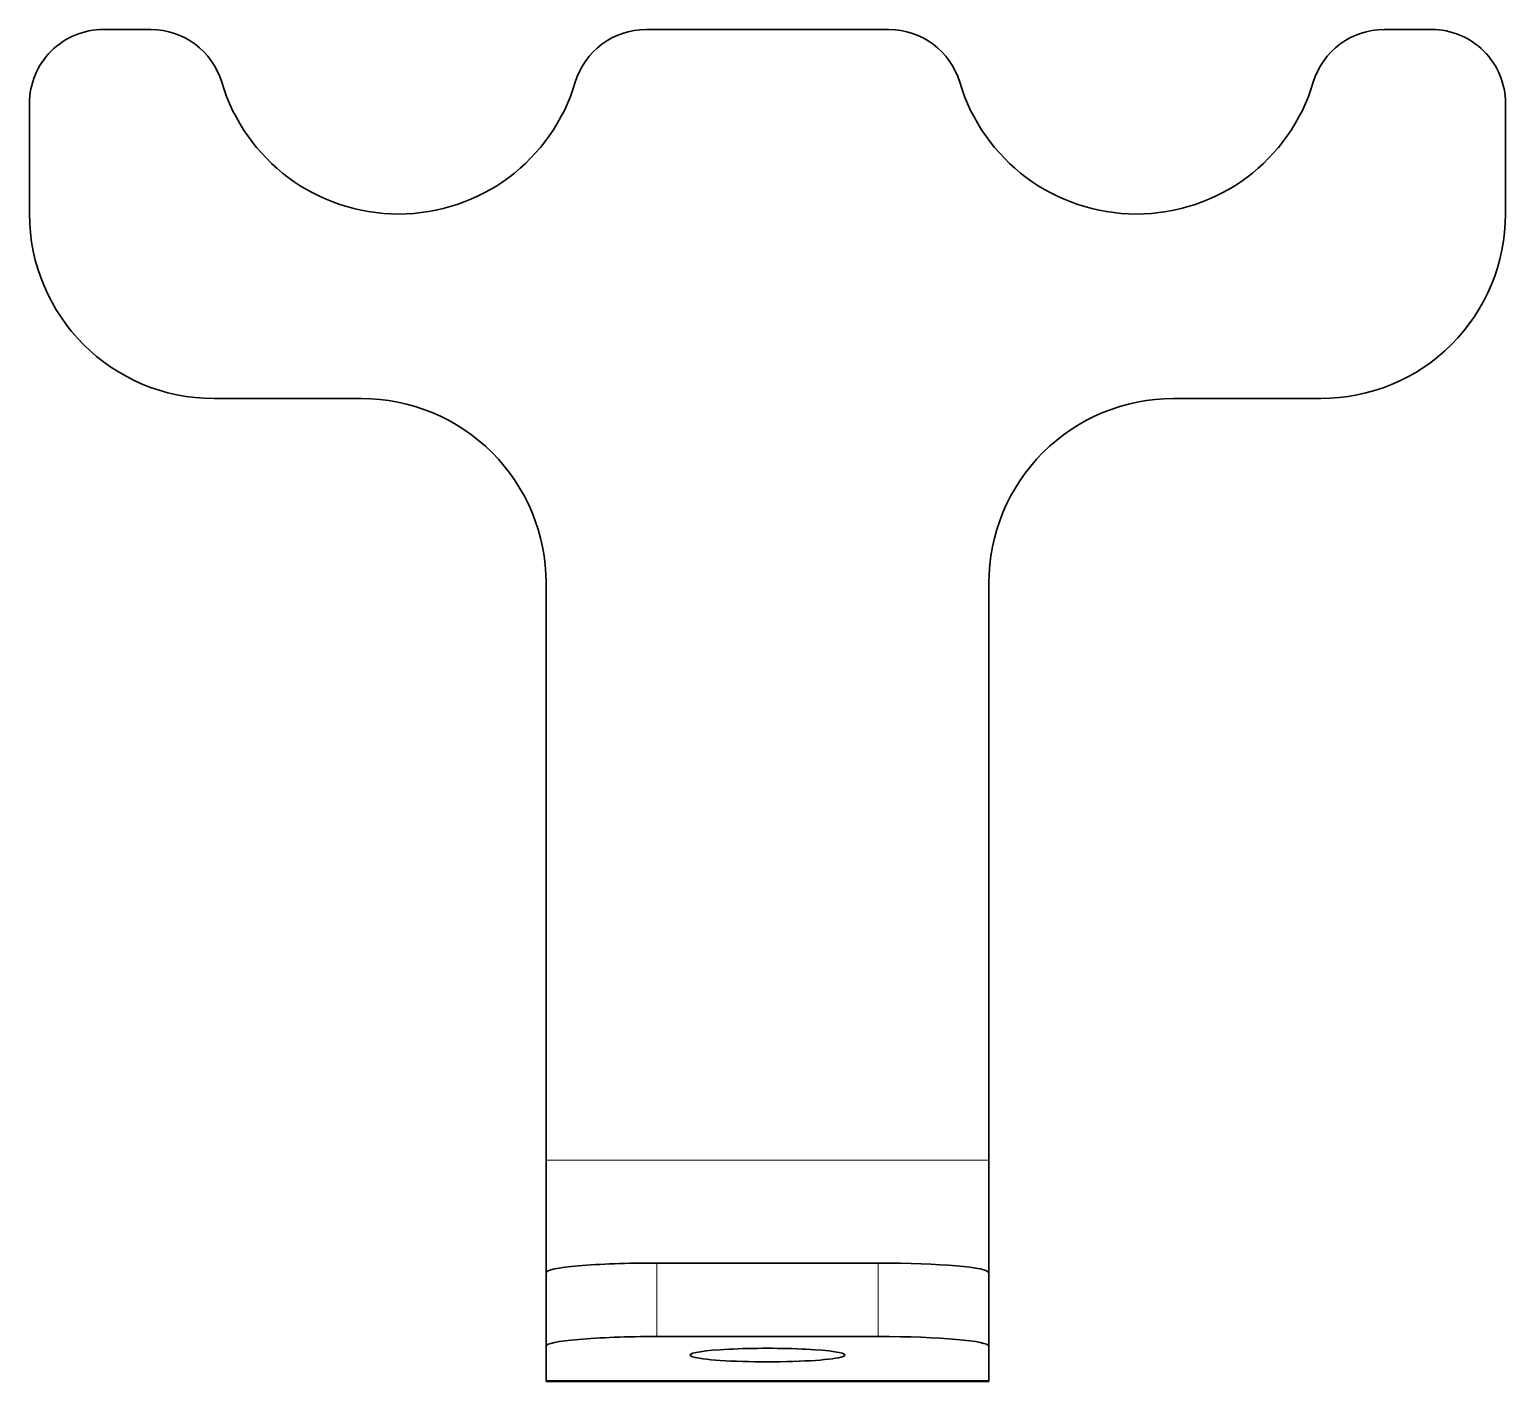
# Model space of a CAD drawing. Extents: x 128.5 to 168.5, y 86.7 to 123.3.
import ezdxf

# ---------------------------------------------------------------- set-up
doc = ezdxf.new("R2010")
doc.units = 0

msp = doc.modelspace()

# ---------------------------------------------------------------- linework, layer by layer
at = {"color": 7, "lineweight": 35, "ltscale": 0.032295}
for p, q in [((130.5, 123.317383), (131.791794, 123.317383)), ((166.5, 123.317383), (165.208206, 123.317383))]:
    msp.add_line(p, q, dxfattribs=at)
at = {"color": 7, "lineweight": 35, "ltscale": 0.16459}
msp.add_line((151.791794, 123.317383), (145.208206, 123.317383), dxfattribs=at)
at = {"color": 7, "lineweight": 35, "ltscale": 0.075}
for p, q in [((128.5, 118.317383), (128.5, 121.317383)), ((168.5, 118.317383), (168.5, 121.317383))]:
    msp.add_line(p, q, dxfattribs=at)
at = {"color": 7, "lineweight": 35, "ltscale": 0.1}
for p, q in [((137.5, 113.317383), (133.5, 113.317383)), ((159.5, 113.317383), (163.5, 113.317383)), ((154.5, 88.682617), (154.5, 92.682617))]:
    msp.add_line(p, q, dxfattribs=at)
at = {"color": 7, "lineweight": 35, "ltscale": 0.390869}
for p, q in [((142.5, 108.317383), (142.5, 92.682617)), ((154.5, 92.682617), (154.5, 108.317383))]:
    msp.add_line(p, q, dxfattribs=at)
at = {"color": 7, "lineweight": 13, "ltscale": 0.3}
for p, q in [((142.5, 92.682617), (154.5, 92.682617)), ((142.5, 86.705444), (154.5, 86.705444))]:
    msp.add_line(p, q, dxfattribs=at)
at = {"color": 7, "lineweight": 35, "ltscale": 0.076296}
msp.add_line((142.5, 89.63076), (142.5, 92.682617), dxfattribs=at)
at = {"color": 7, "lineweight": 35, "ltscale": 0.04981}
for p, q in [((142.5, 87.638321), (142.5, 89.630714)), ((154.5, 87.638321), (154.5, 89.630714))]:
    msp.add_line(p, q, dxfattribs=at)
at = {"color": 7, "lineweight": 35, "ltscale": 0.15}
for p, q in [((151.5, 89.892181), (145.5, 89.892181)), ((151.5, 87.899788), (145.5, 87.899788))]:
    msp.add_line(p, q, dxfattribs=at)
at = {"color": 7, "lineweight": 13, "ltscale": 0.04981}
for p, q in [((145.5, 87.899788), (145.5, 89.892181)), ((151.5, 87.899788), (151.5, 89.892181))]:
    msp.add_line(p, q, dxfattribs=at)
at = {"color": 7, "lineweight": 35, "ltscale": 0.023322}
for p, q in [((142.5, 87.638321), (142.5, 86.705444)), ((154.5, 87.638321), (154.5, 86.705444))]:
    msp.add_line(p, q, dxfattribs=at)
at = {"color": 7, "lineweight": 35, "ltscale": 0.000571}
for p, q in [((142.5, 86.682617), (142.5, 86.705444)), ((154.5, 86.682617), (154.5, 86.705444))]:
    msp.add_line(p, q, dxfattribs=at)
at = {"color": 7, "lineweight": 35, "ltscale": 0.3}
msp.add_line((142.5, 86.682617), (154.5, 86.682617), dxfattribs=at)
at = {"color": 7, "lineweight": 35}
for centre, radius, start, end in [((130.5, 121.317383), 2, 90.000003, 180.000005), ((131.791794, 121.317383), 2, 16.60155, 90.000003), ((145.208206, 121.317383), 2, 90.000003, 163.398452), ((151.791794, 121.317383), 2, 16.60155, 90.000003), ((165.208206, 121.317383), 2, 90.000003, 163.398452), ((166.5, 121.317383), 2, 0, 90.000003), ((138.5, 123.317383), 5, 196.601548, 343.39845), ((158.5, 123.317383), 5, 196.601548, 343.39845), ((133.5, 118.317383), 5, 180.000005, 269.999997), ((163.5, 118.317383), 5, 269.999997, 360), ((137.5, 108.317383), 5, 360, 90.000003), ((159.5, 108.317383), 5, 90.000003, 180.000005)]:
    msp.add_arc(centre, radius, start, end, dxfattribs=at)
for centre, major_axis, start_param, end_param in [((145.5, 89.630714), (-3, 0), 4.71238898, 6.283185307), ((151.5, 89.630714), (-3, 0), 3.141592654, 4.71238898), ((145.5, 87.638321), (-3, 0), 4.71238898, 6.283185307), ((151.5, 87.638321), (-3, 0), 3.141592654, 4.71238898), ((148.5, 87.398315), (-2.100006, 0), 3.141623251, 6.283215905), ((148.5, 87.398315), (-2.100006, 0), 0.000030597, 0.5), ((148.5, 87.398315), (-2.100006, 0), 0.5, 3.141623251)]:
    msp.add_ellipse(centre, major_axis=major_axis, ratio=0.087156, start_param=start_param, end_param=end_param, dxfattribs=at)

doc.saveas('drawing.dxf')
